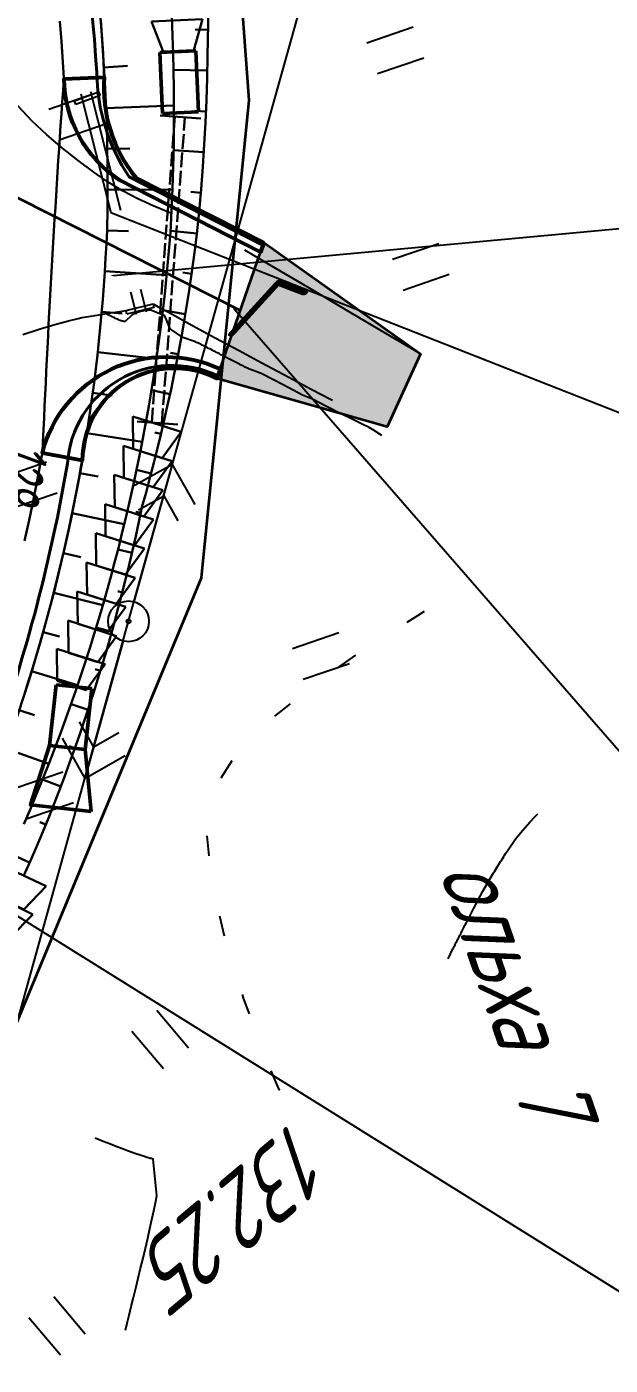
# Model space of a CAD drawing. Header units: millimetres. Extents: x -698 to 8131, y -704 to 4503.
# Drawn here: x 7996.7 to 8025.3, y -396.1 to -330.4 of the extents above; entities that cross this region are included whole.
import ezdxf
from ezdxf import colors
from ezdxf.entities.mleader import LeaderData, LeaderLine
from ezdxf.math import Vec2, Vec3

# ---------------------------------------------------------------- set-up
doc = ezdxf.new("R2010")
doc.units = ezdxf.units.MM
doc.linetypes.add('ACAD_ISO02W100', pattern=[15, 12, -3])
doc.linetypes.add('CONTI', pattern=[0])
for name, color, linetype, lineweight in [('10', 1, 'Continuous', 35), ('Гравий', 30, 'Continuous', 35), ('КОПИЯ_ОСЬ_13_ОТКОСЫ', 7, 'Continuous', 30), ('КОПИЯ_ОСЬ_ГРАНИЦЫ_ПОЛОС', 7, 'Continuous', 30), ('КОПИЯ_ОСЬ_ОТКОСЫ', 7, 'Continuous', 30), ('Огражд-перила', 1, 'ограждение2', 40), ('ОСЬ_ВЕРХ_ПОКРЫТИЯ_ГРАНИЦЫ_ПОЛОС', 7, 'Continuous', 30), ('Ось_примыкания', 1, 'Continuous', 35), ('Площ примыкании', 101, 'Continuous', 30), ('Трубы мет.', 7, 'ACAD_ISO02W100', 30)]:
    doc.layers.add(name, color=color, linetype=linetype, lineweight=lineweight)
for name, color, linetype in [('GOR_BDEFAULT', 212, 'CONTI'), ('NAD_MDEFAULT', 7, 'CONTI'), ('PI_OTDEFAULT', 172, 'CONTI'), ('PI_TTDEFAULT', 5, 'CONTI'), ('SIT_LDEFAULT', 7, 'CONTI'), ('USLZNDEFAULT', 7, 'CONTI'), ('Выноски', 250, 'Continuous'), ('канава', 7, 'Continuous'), ('канавы', 14, 'Continuous'), ('ОСЬ_ВЕРХ_ПОКРЫТИЯ_ПИКЕТЫ', 1, 'Continuous'), ('разметка', 7, 'Continuous')]:
    doc.layers.add(name, color=color, linetype=linetype)
doc.layers.get('КОПИЯ_ОСЬ_ОТКОСЫ').off()
doc.styles.add('eskd', font='isocpeui.ttf', dxfattribs={"width": 1.2})
doc.styles.get("Standard").update_dxf_attribs({"font": 'isocpeui.ttf'})
doc.styles.add('ГОСТ', font='isocpeui.ttf', dxfattribs={"height": 4})
doc.linetypes.add('ограждение2', pattern='A,0.25,-0.1,[132,ltypeshp.shx,S=0.1,R=0,X=-0.1,Y=0],-0.1,1', length=1.45)

# ---------------------------------------------------------------- blocks, each defined once
blk = doc.blocks.new('BL_2011')
at = {"color": 0}
for p, q in [((0, 0), (0, 2.4)), ((1.6, 0), (1.6, 2.4))]:
    blk.add_line(p, q, dxfattribs=at)
blk = doc.blocks.new('BL_26')
at = {"color": 0}
for radius in [1, 0.1]:
    blk.add_circle((0, 0), radius, dxfattribs=at)
blk = doc.blocks.new('сброс')
at = {"layer": 'канавы', "color": 5, "lineweight": 50}
for p, q in [((30, -3.000000000000057), (30, 2.999999999999943)), ((24, 1.759999999999934), (18, 1.759999999999934)), ((24, -1.760000000000048), (24, 1.759999999999934)), ((18, -1.760000000000048), (24, -1.760000000000048))]:
    blk.add_line(p, q, dxfattribs=at)
at = {"layer": 'канавы', "color": 5}
blk.add_line((18, -0.5), (18, 0.5), dxfattribs=at)
at = {"layer": 'канавы', "color": 5, "lineweight": 50}
for points in [[(30, 2.999999999999943), (24, 1.759999999999934)], [(18, -1.760000000000048), (18, 1.759999999999991)], [(24, -1.760000000000048), (30, -3.000000000000057), (30, -3.000000000000057)]]:
    blk.add_lwpolyline(points, dxfattribs=at)
blk = doc.blocks.new('6')
at = {"layer": 'канава', "color": 5, "linetype": 'Continuous', "lineweight": 30}
for p, q in [((-1.5, -1.25), (-1.5, 1.25)), ((0, 0.75), (-1.5, 1.25)), ((0, 0.75), (0, -0.75)), ((0, -0.75), (-1.5, -1.25))]:
    blk.add_line(p, q, dxfattribs=at)
blk = doc.blocks.new('*U54')
at = {"layer": 'КОПИЯ_ОСЬ_13_ОТКОСЫ'}
for points in [[(290.800018310547, -587.493103027344), (290.842926025391, -588.5272216796881), (290.870819091797, -589.376220703125), (290.891723632813, -590.2254638671881), (290.905670166016, -591.0748291015631), (290.912628173828, -591.92431640625), (290.912628173828, -592.773742675781), (290.900665283203, -593.84912109375), (290.877990722656, -594.924255371094), (290.844665527344, -595.9991455078131), (290.797241210938, -597.077697753906), (290.736877441406, -598.157653808594), (290.679840087891, -598.870422363281), (290.617095947266, -599.582763671875), (290.548675537109, -600.2945556640631), (290.474548339844, -601.005798339844), (290.394714355469, -601.716369628906), (290.309204101563, -602.426330566406), (290.217987060547, -603.135559082031), (290.121124267578, -603.843994140625), (290.018585205078, -604.551696777344), (289.910369873047, -605.258544921875), (289.796478271484, -605.9644775390631), (289.676971435547, -606.669494628906), (289.551818847656, -607.37353515625), (289.421020507813, -608.0765380859381), (289.284576416016, -608.778503417969), (289.142547607422, -609.479309082031), (288.925842285156, -610.4940185546881), (288.697296142578, -611.505676269531), (288.532348632813, -612.21630859375), (288.361480712891, -612.925537109375), (288.184783935547, -613.633361816406), (288.002197265625, -614.339660644531), (287.813781738281, -615.04443359375), (287.619537353516, -615.747619628906), (287.419494628906, -616.44921875), (287.213623046875, -617.149108886719), (287.001983642578, -617.847229003906), (286.784576416016, -618.543640136719), (286.561401367188, -619.238220214844), (286.332458496094, -619.930908203125), (286.097808837891, -620.621643066406), (285.857452392578, -621.3104248046881), (285.611389160156, -621.997253417969), (285.359680175781, -622.681945800781), (285.102264404297, -623.364562988281), (284.804565429688, -624.133361816406), (284.499664306641, -624.8992919921881), (284.187561035156, -625.662353515625), (283.868347167969, -626.4224853515631), (283.5419921875, -627.1795654296881)], [(292.629150390625, -586.310607910156), (292.56103515625, -589.485290527344), (292.536285400391, -590.573059082031), (292.501586914063, -591.6605224609381), (292.456909179688, -592.747619628906), (292.397521972656, -593.840026855469), (292.327392578125, -594.931823730469), (292.246459960938, -596.0228271484381), (292.151184082031, -597.116516113281), (292.042785644531, -598.210876464844), (291.954254150391, -598.909729003906), (291.860229492188, -599.607849121094), (291.760711669922, -600.30517578125), (291.655731201172, -601.001708984375), (291.545227050781, -601.697448730469), (291.429290771484, -602.392272949219), (291.307861328125, -603.086120605469), (291.180969238281, -603.778991699219), (291.048645019531, -604.470886230469), (290.910888671875, -605.161682128906), (290.767669677734, -605.8514404296881), (290.619049072266, -606.539978027344), (290.454040527344, -607.271667480469), (290.283111572266, -608.001953125), (290.106292724609, -608.730895996094), (289.923583984375, -609.458312988281), (289.734954833984, -610.184265136719), (289.540466308594, -610.908630371094), (289.340118408203, -611.6314697265631), (289.191467285156, -612.3409423828131), (289.037048339844, -613.049255371094), (288.876861572266, -613.7562255859381), (288.710906982422, -614.4619140625), (288.539215087891, -615.166198730469), (288.361755371094, -615.869079589844), (288.178619384766, -616.570495605469), (287.98974609375, -617.270324707031), (287.795166015625, -617.968688964844), (287.594909667969, -618.6654052734381), (287.388977050781, -619.360412597656), (287.177368164063, -620.053771972656), (286.960144042969, -620.745422363281), (286.737274169922, -621.4351806640631), (286.5087890625, -622.1231689453131), (286.274688720703, -622.809265136719), (286.035034179688, -623.493408203125), (285.789794921875, -624.175598144531), (285.538970947266, -624.855773925781), (285.282653808594, -625.5338134765631), (285.020812988281, -626.2098388671881), (284.753448486328, -626.883605957031), (284.480590820313, -627.555236816406), (284.167785644531, -628.2838134765631), (283.848480224609, -629.009582519531), (283.522705078125, -629.732482910156)], [(292.58837890625, -588.2105712890631), (291.957122802734, -588.197021484375)], [(292.545654296875, -590.210144042969), (290.890563964844, -590.169921875)], [(292.480285644531, -592.209045410156), (291.928894042969, -592.186340332031)], [(292.375213623047, -594.206298828125), (290.896057128906, -594.113708496094)], [(292.230926513672, -596.201171875), (291.73876953125, -596.1583251953131)], [(292.044616699219, -598.192443847656), (290.742126464844, -598.0634765625)], [(291.779754638672, -600.1748046875), (291.347991943359, -600.112121582031)], [(291.470245361328, -602.150634765625), (290.365417480469, -601.964904785156)], [(291.116638183594, -604.119140625), (290.749847412109, -604.049011230469)], [(290.719146728516, -606.079162597656), (289.809753417969, -605.8841552734381)], [(290.275817871094, -608.0325927734381), (289.974273681641, -607.960632324219)], [(289.790557861328, -609.9727783203131), (289.077026367188, -609.7861328125)], [(289.282989501953, -611.907531738281), (289.042327880859, -611.857360839844)], [(288.852691650391, -613.860656738281), (288.167419433594, -613.701599121094)], [(288.378540039063, -615.8035888671881), (288.1513671875, -615.7454833984381)], [(287.86083984375, -617.735412597656), (287.101196289063, -617.522644042969)], [(287.2998046875, -619.655029296875), (287.048248291016, -619.578430175781)], [(286.695770263672, -621.561584472656), (285.865325927734, -621.2882080078131)], [(286.048980712891, -623.4541015625), (285.774291992188, -623.356750488281)], [(285.359771728516, -625.33154296875), (284.462707519531, -624.99072265625)], [(284.628540039063, -627.193054199219), (284.332153320313, -627.07275390625)], [(283.829193115234, -629.0528564453131), (282.891845703125, -628.634826660156)]]:
    blk.add_lwpolyline(points, dxfattribs=at)

msp = doc.modelspace()

# ---------------------------------------------------------------- hatches: boundary and pattern name
at = {"layer": 'Гравий', "ltscale": 7}
h = msp.add_hatch(color=256, dxfattribs=at)
h.dxf.hatch_style = 1
h.paths.add_polyline_path([(8010.614690720677, -342.6428678267116), (8008.325793242306, -341.0145796200673), (8007.170807137465, -344.3517520314495)])
h = msp.add_hatch(color=256, dxfattribs=at)
h.dxf.hatch_style = 1
h.paths.add_polyline_path([(8010.614690720444, -342.6428678267116), (8007.170204674059, -344.3520509794766), (8015.196094176606, -348.27294947565), (8016.00903161102, -346.4803230835537)])
h.paths.add_polyline_path([(8007.170204674059, -344.3520509794766), (8007.170200039216, -344.3520532789121), (8006.014644430359, -347.6894183706904), (8014.383156741815, -350.0655758686776), (8015.196094176606, -348.27294947565)])

# ---------------------------------------------------------------- linework, layer by layer
at = {"linetype": 'Continuous'}
msp.add_line((8051.204398555032, -408.3351605095381), (7920.356751465986, -326.7670596063549), dxfattribs=at)
msp.add_lwpolyline([(8000.819031610494, -339.5503220826799), (8049.718390203072, -358.777723471489)], dxfattribs=at)
at = {"layer": '10'}
for points in [[(7777.274975049475, -561.3824110588471), (7779.234975049903, -563.9224110588843), (7804.99497504968, -544.2024110591451), (7801.734975049903, -540.0624110594804), (7827.924975049847, -519.3424110588098), (7830.074975049754, -522.1424110595549), (7880.364975049792, -480.1124110592941), (7888.764975049698, -477.3624110592941), (7981.264975049698, -400.2424110591824), (7996.104975049549, -379.5324110592196), (8005.274975049475, -357.4724110596294), (8007.614975049792, -334.0424110589961), (8006.054975049736, -312.9524110591451), (7993.63497504981, -264.5024110589588)], [(7801.734975049903, -540.0624110594804), (7827.924975049847, -519.3424110588098), (7830.074975049754, -522.1424110595549), (7880.364975049792, -480.1124110592941), (7888.764975049698, -477.3624110592941), (7981.264975049698, -400.2424110591824), (7996.104975049549, -379.5324110592196), (8005.274975049475, -357.4724110596294), (8007.614975049792, -334.0424110589961), (8006.054975049736, -312.9524110591451)]]:
    msp.add_lwpolyline(points, dxfattribs=at)
at = {"layer": 'GOR_BDEFAULT', "color": 212, "flags": 128}
for points, elevation in [([(8001.869031611064, -344.5703270834351), (8001.519031611029, -344.8903260834927), (8001.48903161106, -344.8903260834927), (8001.449031611022, -344.8903260834927), (8001.409031611043, -344.8803240832353), (8001.369031611064, -344.870322082978), (8001.319031611076, -344.8603270834724), (8001.279031611039, -344.8403230829576), (8001.22903161105, -344.8203270834351), (8001.179031611062, -344.8003220826799), (8001.139031611025, -344.7803260831574), (8001.089031611036, -344.7603210833336), (8001.049031611057, -344.7403250828797), (8000.999031611069, -344.7203280831168), (8000.959031611032, -344.7003240835334), (8000.919031611053, -344.6803270828391), (8000.889031611025, -344.6703250825817), (8000.689031611071, -344.5703270834351), (8000.619031611064, -344.5203230835909)], 134), ([(8002.779031611039, -344.3403230829576), (8002.709031611032, -344.3403230829576), (8002.649031611034, -344.3403230829576), (8002.579031611027, -344.350325083215), (8002.50903161102, -344.3603270834724), (8002.439031611071, -344.370322082978), (8002.379031611074, -344.3803240832353), (8002.309031611067, -344.3903260834927), (8002.249031611069, -344.4103230832557), (8002.179031611062, -344.4303270828391), (8002.119031611064, -344.4503240835334), (8002.069031611076, -344.4703280831168), (8002.00903161102, -344.4903250828797), (8001.959031611032, -344.5203230835909), (8001.919031611053, -344.5403280834148), (8001.869031611064, -344.5703270834351)], 134), ([(8002.779031611039, -344.3403230829576), (8002.709031611032, -344.3403230829576), (8002.649031611034, -344.3403230829576), (8002.579031611027, -344.350325083215), (8002.50903161102, -344.3603270834724), (8002.439031611071, -344.370322082978), (8002.379031611074, -344.3803240832353), (8002.309031611067, -344.3903260834927), (8002.249031611069, -344.4103230832557), (8002.179031611062, -344.4303270828391), (8002.119031611064, -344.4503240835334), (8002.069031611076, -344.4703280831168), (8002.00903161102, -344.4903250828797), (8001.959031611032, -344.5203230835909), (8001.919031611053, -344.5403280834148), (8001.869031611064, -344.5703270834351)], 134), ([(8014.119031611064, -350.4903250828797), (8013.749031611069, -350.2403250828797), (8013.48903161106, -350.0903230829576), (8013.159031611043, -349.9303270828391), (8012.929031611062, -349.8103240829373), (8012.459031611032, -349.5803290827612), (8012.069031611076, -349.4003280837501), (8011.409031611043, -349.0603240829373), (8010.709031611032, -348.7003240835334), (8010.22903161105, -348.5003270831371), (8009.549031611057, -348.1503280837501), (8008.859031611055, -347.7803260831574), (8008.199031611022, -347.4503240835334), (8007.669031611053, -347.2503270831371), (8007.629031611074, -347.2303230835537), (8007.579031611027, -347.2003240835334), (8007.529031611039, -347.1803270828391), (8007.47903161105, -347.1603230832557), (8007.419031611053, -347.1303240832353), (8007.369031611064, -347.100325083215), (8007.309031611067, -347.0703270834351), (8007.249031611069, -347.0503220826799), (8007.189031611071, -347.0203230835909), (8007.129031611074, -346.9803230835537), (8007.069031611076, -346.9503240835334), (8006.999031611069, -346.9203250825817), (8006.939031611071, -346.8903260834927), (8006.869031611064, -346.850325083215), (8006.809031611067, -346.8203270834351), (8006.73903161106, -346.7903280834148), (8006.679031611062, -346.7503270831371), (8006.609031611055, -346.7203280831168), (8006.549031611057, -346.690322083276), (8006.47903161105, -346.6503280837501), (8006.409031611043, -346.620322082978), (8006.349031611046, -346.5803290827612), (8006.279031611039, -346.5503220826799), (8006.209031611032, -346.5203230835909), (8006.149031611034, -346.4803230835537), (8006.079031611027, -346.4503240835334), (8006.00903161102, -346.4103230832557), (8005.949031611022, -346.3803240832353), (8005.879031611074, -346.3403230829576), (8005.819031611076, -346.3103240829373), (8005.749031611069, -346.2703230835909), (8005.679031611062, -346.2403250828797), (8005.619031611064, -346.2103260828594), (8005.549031611057, -346.1703250825817), (8005.48903161106, -346.1403260834927), (8005.429031611062, -346.1103270834724), (8005.369031611064, -346.0803290827612), (8005.309031611067, -346.0503220826799), (8005.249031611069, -346.0203230835909), (8005.189031611071, -345.9903250828797), (8005.129031611074, -345.9603260828594), (8005.079031611027, -345.940322083276), (8005.029031611039, -345.9203250825817), (8004.97903161105, -345.8903260834927), (8004.929031611062, -345.870322082978), (8004.349031611046, -345.6703250825817), (8003.72903161105, -345.2503270831371), (8003.469031611041, -344.6103270834724), (8002.779031611039, -344.3403230829576)], 134), ([(8020.279031611039, -370.8603270834724), (8020.689031611071, -370.2603210833336), (8021.039031611048, -369.8403230829576), (8021.379031611074, -369.4503240835334), (8021.649031611034, -369.1703250825817), (8021.769031611029, -369.0503220826799)], 132), ([(8019.549031611057, -372.0203230835909), (8019.599031611046, -371.940322083276), (8019.639031611025, -371.870322082978), (8019.689031611071, -371.7903280834148), (8019.73903161106, -371.7103260828594), (8019.789031611048, -371.6303240832353), (8019.839031611036, -371.5503220826799), (8019.889031611025, -371.4603260828594), (8019.939031611071, -371.3803240832353), (8019.999031611069, -371.3003220826799), (8020.049031611057, -371.2203280831168), (8020.099031611046, -371.1403260834927), (8020.139031611025, -371.0703270834351), (8020.189031611071, -370.9903250828797), (8020.22903161105, -370.9203250825817), (8020.279031611039, -370.8603270834724)], 132), ([(8019.549031611057, -372.0203230835909), (8019.599031611046, -371.940322083276), (8019.639031611025, -371.870322082978), (8019.689031611071, -371.7903280834148), (8019.73903161106, -371.7103260828594), (8019.789031611048, -371.6303240832353), (8019.839031611036, -371.5503220826799), (8019.889031611025, -371.4603260828594), (8019.939031611071, -371.3803240832353), (8019.999031611069, -371.3003220826799), (8020.049031611057, -371.2203280831168), (8020.099031611046, -371.1403260834927), (8020.139031611025, -371.0703270834351), (8020.189031611071, -370.9903250828797), (8020.22903161105, -370.9203250825817), (8020.279031611039, -370.8603270834724)], 132), ([(8017.369031611064, -376.1603230832557), (8017.609031611055, -375.6703250825817), (8017.639031611025, -375.620322082978), (8017.669031611053, -375.5603240829373), (8017.699031611022, -375.5103210833336), (8017.719031611041, -375.4503240835334), (8017.749031611069, -375.3903260834927), (8017.789031611048, -375.3303290827612), (8017.819031611076, -375.2703230835909), (8017.849031611046, -375.2003240835334), (8017.879031611074, -375.1403260834927), (8017.919031611053, -375.0703270834351), (8017.949031611022, -375.0003270831371), (8017.98903161106, -374.9303270828391), (8018.019031611029, -374.8603270834724), (8018.059031611067, -374.7903280834148), (8018.089031611036, -374.7203280831168), (8018.129031611074, -374.6503280837501), (8018.159031611043, -374.5803290827612), (8018.199031611022, -374.5103210833336), (8018.22903161105, -374.4503240835334), (8018.269031611029, -374.3803240832353), (8018.309031611067, -374.3103240829373), (8018.339031611036, -374.2403250828797), (8018.379031611074, -374.1703250825817), (8018.409031611043, -374.100325083215), (8018.449031611022, -374.0303260831574), (8018.47903161105, -373.9603260828594), (8018.519031611029, -373.9003280837501), (8018.549031611057, -373.8303290827612), (8018.579031611027, -373.7703230835909), (8018.619031611064, -373.7003240835334), (8019.079031611027, -372.8403230829576), (8019.549031611057, -372.0203230835909)], 132), ([(8001.539031611048, -394.3803240832353), (8001.619031611064, -394.0303260831574), (8001.719031611041, -393.6403260834927), (8001.819031611076, -393.2203280831168), (8001.929031611062, -392.7703230835909), (8002.049031611057, -392.3103240829373), (8002.159031611043, -391.8203270834351), (8002.279031611039, -391.3303290827612), (8002.399031611034, -390.8403230829576), (8002.519031611029, -390.350325083215), (8002.629031611074, -389.8603270834724), (8002.72903161105, -389.3903260834927), (8002.829031611027, -388.9503240835334), (8002.929031611062, -388.5203230835909), (8003.00903161102, -388.1303240832353), (8003.079031611027, -387.7803260831574), (8002.889031611025, -385.9803230835537), (8002.819031611076, -385.9603260828594), (8002.749031611069, -385.9503240835334), (8002.669031611053, -385.9203250825817), (8002.579031611027, -385.9003280837501), (8002.469031611041, -385.8603270834724), (8002.349031611046, -385.8203270834351), (8002.209031611032, -385.7803260831574), (8002.039031611048, -385.7203280831168), (8001.859031611055, -385.6503280837501), (8001.639031611025, -385.5703270834351), (8001.389031611025, -385.4803230835537), (8001.109031611055, -385.3803240832353), (8000.799031611057, -385.2503270831371), (8000.449031611022, -385.120322082978), (8000.049031611057, -384.9603260828594)], 132)]:
    msp.add_lwpolyline(points, dxfattribs=dict(at, elevation=elevation))
at = {"layer": 'PI_TTDEFAULT', "color": 5}
msp.add_point((8009.079031611027, -382.5703270834351, 132.248), dxfattribs=at)
at = {"layer": 'SIT_LDEFAULT', "color": 7}
for p, q in [((8001.689031611071, -359.600325083215), (8019.999031611069, -294.2103260828594)), ((7999.039031611048, -334.0603240829373), (8000.219031611041, -333.6303240832353)), ((7999.109031611055, -334.2403250828797), (7999.039031611048, -334.0603240829373)), ((8000.289031611048, -333.8103240829373), (7999.109031611055, -334.2403250828797)), ((7999.349031611046, -333.7303230835537), (8000.819031611076, -339.5503220826799)), ((7999.829031611027, -333.6103270834724), (8001.299031611057, -339.4303270828391)), ((8000.219031611041, -333.6303240832353), (8000.289031611048, -333.8103240829373)), ((7996.949031611022, -335.0403280834148), (7996.25903161102, -334.3103240829373)), ((7997.679031611062, -335.7403250828797), (7996.949031611022, -335.0403280834148)), ((7998.449031611022, -336.3903260834927), (7997.679031611062, -335.7403250828797)), ((7999.219031611041, -337.0003270831371), (7998.449031611022, -336.3903260834927)), ((7999.97903161105, -337.5603240829373), (7999.219031611041, -337.0003270831371)), ((8000.689031611071, -338.0603240829373), (7999.97903161105, -337.5603240829373)), ((8001.399031611034, -338.4803230835537), (8000.689031611071, -338.0503220826799)), ((8002.139031611025, -338.870322082978), (8001.399031611034, -338.4903250828797)), ((8002.899031611034, -339.2203280831168), (8002.139031611025, -338.870322082978)), ((8003.679031611062, -339.5403280834148), (8002.899031611034, -339.2203280831168)), ((8003.819031611076, -339.600325083215), (8003.679031611062, -339.5403280834148)), ((8008.719031611041, -342.1703250825817), (8007.399031611034, -341.4003280837501)), ((8010.649031611034, -343.3003220826799), (8008.719031611041, -342.1703250825817)), ((8002.269031611029, -343.3103240829373), (8002.549031611057, -344.4103230832557)), ((8012.599031611046, -344.4603260828594), (8010.649031611034, -343.3003220826799)), ((8001.569031611076, -344.350325083215), (8002.889031611025, -344.0303260831574)), ((8001.789031611048, -343.4303270828391), (8002.069031611076, -344.5303260831574)), ((8002.889031611025, -344.0303260831574), (8003.149031611034, -344.1703250825817)), ((8002.889031611025, -344.0303260831574), (8002.929031611062, -344.2103260828594)), ((7999.209031611032, -344.7403250828797), (7999.389031611025, -344.7003240835334)), ((7999.389031611025, -344.7003240835334), (7999.50903161102, -344.6803270828391)), ((7999.50903161102, -344.6803270828391), (7999.819031611076, -344.6303240832353)), ((7999.819031611076, -344.6303240832353), (8000.249031611069, -344.5603240829373)), ((8000.249031611069, -344.5603240829373), (8000.709031611032, -344.4903250828797)), ((8000.709031611032, -344.4803230835537), (8001.139031611025, -344.4103230832557)), ((8001.139031611025, -344.4203250825817), (8001.449031611022, -344.370322082978)), ((8001.449031611022, -344.370322082978), (8001.569031611076, -344.350325083215)), ((8001.609031611055, -344.5303260831574), (8001.569031611076, -344.350325083215)), ((8002.929031611062, -344.2103260828594), (8001.609031611055, -344.5303260831574)), ((8003.149031611034, -344.1703250825817), (8003.829031611027, -344.5403280834148)), ((8003.829031611027, -344.5403280834148), (8004.799031611057, -345.0703270834351)), ((8014.319031611076, -345.4803230835537), (8012.599031611046, -344.4603260828594)), ((7996.499031611069, -345.5303260831574), (7997.299031611057, -345.2703230835909)), ((7997.299031611057, -345.2703230835909), (7998.079031611027, -345.0403280834148)), ((7998.079031611027, -345.0403280834148), (7998.749031611069, -344.8603270834724)), ((7998.749031611069, -344.8603270834724), (7999.209031611032, -344.7403250828797)), ((8004.799031611057, -345.0703270834351), (8005.939031611071, -345.690322083276)), ((8005.939031611071, -345.690322083276), (8007.109031611055, -346.3203270834351)), ((8015.539031611048, -346.2003240835334), (8014.319031611076, -345.4803230835537)), ((8007.109031611055, -346.3203270834351), (8008.189031611071, -346.9003280837501)), ((8016.00903161102, -346.4803230835537), (8015.539031611048, -346.2003240835334)), ((8008.189031611071, -346.9003280837501), (8009.029031611039, -347.350325083215)), ((8009.029031611039, -347.350325083215), (8009.799031611057, -347.7603210833336)), ((8009.799031611057, -347.7603210833336), (8010.689031611071, -348.2203280831168)), ((8010.689031611071, -348.2303230835537), (8011.599031611046, -348.7103260828594)), ((8011.599031611046, -348.7003240835334), (8011.699031611022, -348.7503270831371)), ((8003.849031611046, -351.9003280837501), (8001.869031611064, -353.0103210833336)), ((8001.959031611032, -358.6403260834927), (8003.849031611046, -351.9003280837501)), ((8004.959031611032, -353.870322082978), (8003.849031611046, -351.9003280837501)), ((8002.179031611062, -354.1303240832353), (8003.419031611053, -353.440322083276)), ((8003.419031611053, -353.440322083276), (8004.109031611055, -354.6703250825817)), ((8015.879031611074, -359.3103240829373), (8016.209031611032, -359.1103270834724)), ((7983.869031611064, -423.690322083276), (8001.689031611071, -359.600325083215)), ((8015.369031611064, -359.6403260834927), (8015.889031611025, -359.3203270834351)), ((8001.419031611053, -360.5603240829373), (7999.549031611057, -367.3103240829373)), ((8012.029031611039, -361.8303290827612), (8012.849031611046, -361.2603210833336)), ((8008.869031611064, -364.2603210833336), (8009.629031611074, -363.6503280837501)), ((7999.97903161105, -365.7703230835909), (7999.279031611039, -364.5303260831574)), ((7998.429031611062, -365.3403230829576), (7999.549031611057, -367.3103240829373)), ((8001.209031611032, -365.0703270834351), (7999.97903161105, -365.7703230835909)), ((7999.549031611057, -367.3103240829373), (8001.519031611029, -366.190322083276)), ((8006.23903161106, -367.2703230835909), (8006.779031611039, -366.4303270828391)), ((8005.649031611034, -371.1103270834724), (8005.539031611048, -370.120322082978)), ((8006.399031611034, -375.0403280834148), (8006.169031611053, -374.0703270834351)), ((8007.329031611027, -378.0803290827612), (8007.279031611039, -377.9103230832557)), ((8007.619031611064, -378.850325083215), (8007.329031611027, -378.0803290827612)), ((8008.819031611076, -381.9703280831168), (8008.689031611071, -381.6503280837501)), ((8009.079031611027, -382.5703270834351), (8008.819031611076, -381.9703280831168))]:
    msp.add_line(p, q, dxfattribs=at)
at = {"layer": 'Гравий', "linetype": 'Continuous'}
msp.add_lwpolyline([(8008.325793240443, -341.0145796182046), (8016.00903161102, -346.4803230835537), (8014.383156741815, -350.0655758686776), (8006.014644430359, -347.6894183706904)], dxfattribs=at)
at = {"layer": 'канавы', "color": 5, "lineweight": 50}
for p, q in [((8003.22660846239, -331.693934816722), (8003.360207249169, -334.6909585686813)), ((8005.118461183962, -334.6125806140194), (8004.984862397183, -331.6155568620602)), ((8003.360207249169, -334.6909585686813), (8005.118461183962, -334.6125806140194))]:
    msp.add_line(p, q, dxfattribs=at)
msp.add_lwpolyline([(8003.22660846239, -331.693934816722), (8004.984862397183, -331.6155568620602)], dxfattribs=at)
at = {"layer": 'КОПИЯ_ОСЬ_13_ОТКОСЫ'}
for points in [[(8003.804828352431, -329.8678837165648), (8003.847797102431, -330.9020634040648), (8003.875140852431, -331.7511844978148), (8003.896625227431, -332.6003055915648), (8003.910297102431, -333.4494266853148), (8003.917133039931, -334.2990360603148), (8003.917133039931, -335.1486454353148), (8003.905414289931, -336.2238407478148), (8003.882953352431, -337.2990360603148), (8003.849750227431, -338.3737430915648), (8003.801898664931, -339.4523563728148), (8003.741351789931, -340.5324344978148), (8003.684711164931, -341.2453251228148), (8003.622211164931, -341.9577274665648), (8003.552875227431, -342.6691532478148), (8003.479633039931, -343.3805790290648), (8003.399554914931, -344.0910282478148), (8003.313617414931, -344.8009891853148), (8003.222797102431, -345.5104618415648), (8003.126117414931, -346.2189579353148), (8003.023578352431, -346.9264774665648), (8002.915179914931, -347.6335087165648), (8002.800922102431, -348.3390751228148), (8002.681781477431, -349.0441532478148), (8002.556781477431, -349.7482548103148), (8002.425922102431, -350.4513798103148), (8002.289203352431, -351.1530399665648), (8002.147601789931, -351.8542118415648), (8001.930804914931, -352.8688602790648), (8001.702289289931, -353.8805790290648), (8001.537250227431, -354.5910282478148), (8001.366351789931, -355.3005009040648), (8001.189593977431, -356.0080204353148), (8001.006976789931, -356.7145634040648), (8000.818500227431, -357.4191532478148), (8000.624164289931, -358.1222782478148), (8000.423968977431, -358.8239384040648), (8000.217914289931, -359.5236454353148), (8000.006976789931, -360.2218876228148), (7999.789203352431, -360.9181766853148), (7999.566547102431, -361.6130009040648), (7999.337054914931, -362.3053837165648), (7999.102679914931, -362.9963016853148), (7998.862445539931, -363.6852665290648), (7998.616351789931, -364.3717899665648), (7998.364398664931, -365.0568485603148), (7998.106586164931, -365.7394657478148), (7997.809711164931, -366.5080204353148), (7997.504047102431, -367.2741337165648), (7997.192523664931, -368.0373173103148), (7996.873187727431, -368.7970829353148), (7996.547015852431, -369.5544071540648)], [(8000.323383039931, -330.1003055915648), (8000.529437727431, -333.1369266853148), (8000.577289289931, -334.1711063728148), (8000.615375227431, -335.2062626228148), (8000.643695539931, -336.2409305915648), (8000.658343977431, -337.2814579353148), (8000.661273664931, -338.3219852790648), (8000.654437727431, -339.3620243415648), (8000.632953352431, -340.4054813728148), (8000.602679914931, -341.0885868415648), (8000.565570539931, -341.7712040290648), (8000.524554914931, -342.4538212165648), (8000.477679914931, -343.1359501228148), (8000.424945539931, -343.8175907478148), (8000.366351789931, -344.4987430915648), (8000.302875227431, -345.1794071540648), (8000.234515852431, -345.8595829353148), (8000.160297102431, -346.5392704353148), (8000.080218977431, -347.2184696540648), (7999.995258039931, -347.8966923103148), (7999.904437727431, -348.5744266853148), (7999.808734602431, -349.2511844978148), (7999.708148664931, -349.9274540290648), (7999.600726789931, -350.6027469978148), (7999.489398664931, -351.2770634040648), (7999.371234602431, -351.9508915290648), (7999.249164289931, -352.6232548103148), (7999.121234602431, -353.2951298103148), (7998.987445539931, -353.9655399665648), (7998.848773664931, -354.6349735603148), (7998.704242414931, -355.3034305915648), (7998.554828352431, -355.9704227790648), (7998.400531477431, -356.6364384040648), (7998.240375227431, -357.3009891853148), (7998.074359602431, -357.9645634040648), (7997.904437727431, -358.6261844978148), (7997.728656477431, -359.2873173103148), (7997.547015852431, -359.9464969978148), (7997.360492414931, -360.6042118415648), (7997.169086164931, -361.2604618415648), (7996.971820539931, -361.9152469978148), (7996.770648664931, -362.5680790290648), (7996.562640852431, -363.2199344978148)], [(8000.480609602431, -332.4245243415648), (8001.638812727431, -332.3459110603148)], [(8000.587054914931, -334.4215946540648), (8003.917133039931, -334.2907352790648)], [(8000.646625227431, -336.4206180915648), (8001.757953352431, -336.4015751228148)], [(8000.661273664931, -338.4206180915648), (8003.846820539931, -338.4294071540648)], [(8000.632953352431, -340.4201298103148), (8001.693500227431, -340.4640751228148)], [(8000.526508039931, -342.4176884040648), (8003.558734602431, -342.6134891853148)], [(8000.374164289931, -344.4118290290648), (8001.382953352431, -344.5006962165648)], [(8000.175922102431, -346.4015751228148), (8003.052875227431, -346.7228641853148)], [(7999.930804914931, -348.3864384040648), (8000.886859602431, -348.5158329353148)], [(7999.638812727431, -350.3654423103148), (8002.359515852431, -350.7980594978148)], [(7999.301898664931, -352.3366337165648), (8000.205218977431, -352.5016727790648)], [(7998.919086164931, -354.2995243415648), (8001.479633039931, -354.8302860603148)], [(7998.490375227431, -356.2531376228148), (7999.339008039931, -356.4499149665648)], [(7998.015765852431, -358.1960087165648), (8000.426898664931, -358.8141727790648)], [(7997.496234602431, -360.1271610603148), (7998.295062727431, -360.3517704353148)], [(7996.931781477431, -362.0461063728148), (7999.190570539931, -362.7384891853148)], [(7996.323383039931, -363.9508915290648), (7997.070453352431, -364.1994266853148)], [(7995.670062727431, -365.8415165290648), (7997.774554914931, -366.5959110603148)]]:
    msp.add_lwpolyline(points, dxfattribs=at)
at = {"layer": 'КОПИЯ_ОСЬ_ГРАНИЦЫ_ПОЛОС'}
msp.add_lwpolyline([(8008.160708496978, -341.4913615694682), (8001.82951263416, -338.2930315545241, -0.2698733039615411), (7998.529321074302, -333.189634790499), (7998.529321074302, -333.189634790499), (7998.529321074302, -333.189634790499), (7998.469959441738, -332.176285162423), (7998.400419122443, -331.1646903789083), (7998.320997427209, -330.1549233438859)], format="xyb", dxfattribs=at)
at = {"layer": 'Огражд-перила', "ltscale": 7}
for points in [[(8008.277302009947, -341.1546273462886), (8001.72456765107, -337.7968379024828, -0.1475824203370965), (8000.131392989182, -332.6838938052247, 0.04430331731203032), (7996.043203451458, -306.9517547728906), (7996.043203451458, -306.9517547728906), (7996.043203451458, -306.9517547728906), (7996.043203451458, -306.9517547728906), (7992.452699827923, -293.1676391007791), (7988.035377500424, -274.9626938531587), (7984.555151629718, -261.0753042146976), (7977.048301122084, -232.5103209138329), (7964.977514792457, -189.5915833058248), (7954.67091773333, -155.9681485666374), (7939.64229151367, -109.3035652561525), (7929.784426542426, -80.33623420805134), (7914.781846693009, -37.95942171648539), (7896.219604073898, 14.48269403926633), (7889.73544335897, 32.47641559518479)], [(7798.484973637145, -548.9919338886107), (7834.792974652422, -517.911920315441), (7871.793919625305, -486.2630157012904), (7884.845846982198, -475.1133967422361), (7899.266630983146, -462.8177724907587), (7917.673939874387, -447.1355507018457), (7946.850477392078, -422.2710743777866), (7967.041367089832, -405.0782642577256, 0.05107987499252525), (7982.067905108028, -389.374165624235, 0.07988625479015668), (7995.072233874982, -365.6741269993076, 0.04300998183962931), (7998.69315838126, -351.8654629679809, -0.5320016911421663), (8006.06224759999, -347.5519354528228), (8006.06224759999, -347.5519354528228)]]:
    msp.add_lwpolyline(points, format="xyb", dxfattribs=at)
at = {"layer": 'ОСЬ_ВЕРХ_ПОКРЫТИЯ_ГРАНИЦЫ_ПОЛОС'}
for points in [[(8000.316334348832, -330.0184295017684), (8000.396987012171, -331.0475722279812), (8000.44468579455, -331.7443935199121)], [(7999.720210027494, -349.8650629351328), (7999.71998063864, -349.8666279389004), (7999.553864564476, -350.9101238510052), (7999.374895612089, -351.9514923662359), (7999.183100987624, -352.99057517745), (7998.978509846891, -354.027214330476), (7998.761153290941, -355.0612522390152), (7998.531064361528, -356.0925317125807), (7998.288278035607, -357.1208959797809), (7998.032831220587, -358.1461887162591), (7997.764762748518, -359.1682540577317), (7997.484113369885, -360.1869366363103), (7997.190925747933, -361.2020815954024), (7996.885244451774, -362.2135346148575), (7996.567115949691, -363.2211419417004), (7996.23658860244, -364.2247504022384), (7995.893712655137, -365.2242074300016), (7995.538540230473, -366.2193610964755), (7995.171125320214, -367.2100601176212), (7994.791523777289, -368.1961538939217), (7994.399793306997, -369.1774925252835), (7993.995993458686, -370.1539268296624), (7993.580185616176, -371.1253083747292)]]:
    msp.add_lwpolyline(points, dxfattribs=at)
for points in [[(8008.325793239657, -341.0145796182046), (8002.055375094313, -337.8469526812846, -0.1782534853165077), (8000.503320235692, -333.4526043774972), (8000.44468579455, -331.7443935199121), (8000.44468579455, -331.7443935199121)], [(8006.179206618099, -347.2141456127579), (8006.179206618099, -347.2141456127579, 0.4990086725705866), (7997.349738570969, -351.9049599076102), (7997.349738570969, -351.9049599076102), (7997.349738570969, -351.9049599076102), (7997.349738570969, -351.9049599076102), (7997.349738570969, -351.9049599076102), (7997.349738570969, -351.9049599076102), (7997.349738570969, -351.9049599076102), (7997.218599796257, -352.615428446647), (7997.018783244528, -353.6278753213996), (7996.80649918704, -354.6377816571335), (7996.581779894148, -355.64499393091)], [(7999.720095333052, -349.8658454370166, -0.4125749609768408), (8006.014644430359, -347.6894183706904, 2.822204228195364)]]:
    msp.add_lwpolyline(points, format="xyb", dxfattribs=at)
at = {"layer": 'Ось_примыкания', "linetype": 'Continuous'}
for points in [[(8007.170200039274, -344.3520532789121), (7994.994241457132, -338.2011246661136)], [(8006.014644430359, -347.6894183706904), (8008.325793239512, -341.0145796191359)]]:
    msp.add_lwpolyline(points, dxfattribs=at)
at = {"layer": 'Площ примыкании', "linetype": 'Continuous', "lineweight": 30}
msp.add_lwpolyline([(8008.160593658764, -341.4916932339261), (8001.240708505318, -337.9512204088683, -0.2478941918230385), (7998.517170469559, -332.9822144553477, 0.007024402683391682), (7997.464087806342, -351.3473052455524, -0.4709014885063594), (8006.179206618099, -347.2141456127579, -12.15144797267655)], format="xyb", dxfattribs=at)
at = {"layer": 'Площ примыкании', "color": 4, "lineweight": 53, "ltscale": 7}
for points in [[(8008.325793242364, -341.0145796191359), (8008.160708496978, -341.4913615694682), (8001.240708515825, -337.9512204153875, -0.2499438899238657), (7998.529321070286, -332.9834598506282), (8000.484518465664, -332.9048480231727, 0.1907572118798617), (8002.055375094313, -337.8469526812846), (8008.325793241083, -341.0145796182046)], [(8006.179206618273, -347.2141456127579), (8006.014644430359, -347.6894183706904, 0.559671009347444), (7999.417457592373, -351.7038365265767), (7997.459941154686, -351.3473161485458, -0.4704673365809234), (8006.179206618477, -347.2141456118266, 1.352052445410761)]]:
    msp.add_lwpolyline(points, format="xyb", dxfattribs=at)
at = {"layer": 'Трубы мет.', "lineweight": 30, "ltscale": 0.06}
for points in [[(8002.826327858047, -349.8446332745666), (8003.958687736207, -334.8437280821095)], [(8003.324909378329, -349.8822692538092), (8004.45726925742, -334.8813640585581)]]:
    msp.add_lwpolyline(points, dxfattribs=at)
at = {"layer": 'Трубы мет.', "lineweight": 30}
for points in [[(8005.234403435627, -334.9400268894101), (8003.240077352637, -334.7894829845468)], [(8004.102043556535, -349.9409320827986), (8002.107717471683, -349.7903881788666)]]:
    msp.add_lwpolyline(points, dxfattribs=at)

# ---------------------------------------------------------------- block references
at = {"layer": 'USLZNDEFAULT', "color": 7}
for name, p, rotation in [('BL_2011', (8013.389031611025, -331.2203280831168), 289), ('BL_2011', (7997.769031611029, -334.4703280831168), 289), ('BL_2011', (8014.639031611025, -341.8403230829576), 289), ('BL_2011', (7995.399031611034, -352.5603240829373), 289), ('BL_26', (8001.689031611071, -359.600325083215), 289), ('BL_2011', (8009.73461961105, -360.9302480834017), 289), ('BL_2011', (7996.199031611022, -367.7603210833336), 289), ('BL_2011', (8003.399031611034, -381.5603240829373), 40), ('BL_2011', (7998.34112161106, -395.599333083112), 39.98130800000001)]:
    msp.add_blockref(name, p, dxfattribs=dict(at, rotation=rotation))
at = {"layer": 'КОПИЯ_ОСЬ_13_ОТКОСЫ'}
msp.add_blockref('*U54', (7713.004680484582, 257.6252596621921), dxfattribs=at)
at = {"layer": 'КОПИЯ_ОСЬ_ОТКОСЫ'}
for p, rotation in [((8004.142197910163, -331.6115766669104), 272.7521602060063), ((7995.870036080179, -373.420586136956), 244.7671686767916), ((7995.214751712707, -374.7698585333715), 243.7468257656836)]:
    msp.add_blockref('6', p, dxfattribs=dict(at, rotation=rotation))
at = {"layer": 'Ось_примыкания', "rotation": 252.4317606518705}
for p in [(8002.630200418256, -351.3649244269768), (8002.177438222125, -352.7949616264964), (8001.724676025964, -354.2249988269473), (8001.271913829833, -355.6550360273982), (8000.819151633672, -357.0850732269178), (8000.36638943754, -358.5151104273687), (7999.913627241409, -359.9451476278196), (7999.460865045248, -361.3751848273391), (7998.901562603414, -362.7499526746983)]:
    msp.add_blockref('6', p, dxfattribs=at)
at = {"layer": 'разметка', "xscale": 0.4999999999999999, "yscale": 0.4999999999999999, "zscale": 0.4999999999999999, "rotation": 263.8479548065708}
msp.add_blockref('сброс', (7999.972608046772, -353.8570529565627), dxfattribs=at)

# ---------------------------------------------------------------- texts
at = {"layer": 'NAD_MDEFAULT', "color": 7, "style": 'eskd', "oblique": 10, "width": 0.8}
for s, rotation, p in [('Г', 339.02028, (8006.190865611008, -345.4532700831483)), ('ольха 7', 289, (8016.869031611064, -371.8203300832251, -0.5))]:
    msp.add_text(s, height=3.5, rotation=rotation, dxfattribs=at).set_placement(p)
at = {"layer": 'PI_OTDEFAULT', "color": 172, "style": 'eskd', "oblique": 10, "width": 0.8}
msp.add_text('132.25', height=3.5, rotation=220, dxfattribs=at).set_placement((8009.997123611034, -383.8720920829514))
at = {"layer": 'ОСЬ_ВЕРХ_ПОКРЫТИЯ_ПИКЕТЫ', "width": 0.6}
msp.add_text('128', height=2.5, rotation=258.928362281511, dxfattribs=at).set_placement((7995.371406698736, -350.6037113730276))

# ---------------------------------------------------------------- leaders
at = {"layer": 'Выноски', "linetype": 'Continuous'}
ml = msp.add_multileader_mtext('Standard', dxfattribs=at)
ml.set_content('металл. труба, {\\Fgost|c204;%%C} 0,5м, L-15,0м', color=256, style='ГОСТ')
ml.set_leader_properties()
ml.build(insert=Vec2(0, 0))
ml.multileader.update_dxf_attribs({"text_left_attachment_type": 5, "text_right_attachment_type": 5, "dogleg_length": 0, "arrow_head_size": 0.18})
ctx = ml.context
ctx.base_point, ctx.arrow_head_size, ctx.landing_gap_size, ctx.plane_origin, ctx.plane_x_axis, ctx.plane_y_axis = Vec3(8044.552294034851, -338.5795699077139), 0.18, 0, Vec3(8109.23922215634, -441.2815280490036), Vec3(0.8400783637423261, -0.5424650613376092), Vec3(0.5424650613376092, 0.8400783637423261)
ctx.left_attachment, ctx.right_attachment = 5, 5
notes = []
notes.append((ctx, [(1, (1, 1, 0), (8044.552294034851, -338.5795699077139), (0.8400783637423261, -0.5424650613376092), 0, [(0, [(8000.769459325578, -342.6464181475753)], 0, [])])]))
ctx.mtext.insert, ctx.mtext.text_direction, ctx.mtext.rotation, ctx.mtext.flow_direction = Vec3(8047.344108503507, -334.2560786864201), Vec3(0.8400783637423261, -0.5424650613376092), 5.709816645200151, 5
ml = msp.add_multileader_mtext('Standard', dxfattribs=at)
ml.set_content('Граница работа по примыканию', color=256, style='ГОСТ')
ml.set_leader_properties()
ml.build(insert=Vec2(0, 0))
ml.multileader.update_dxf_attribs({"text_left_attachment_type": 5, "text_right_attachment_type": 5, "dogleg_length": 0, "arrow_head_size": 0.18})
ctx = ml.context
ctx.base_point, ctx.char_height, ctx.arrow_head_size, ctx.landing_gap_size, ctx.plane_origin, ctx.plane_x_axis, ctx.plane_y_axis = Vec3(8039.220104543017, -381.401898057055), 5, 0.18, 0, Vec3(8085.450707665635, -471.5745768703932), Vec3(0.8290375725452117, -0.5591929034853202), Vec3(0.5591929034853202, 0.8290375725452117)
ctx.left_attachment, ctx.right_attachment = 5, 5
notes.append((ctx, [(0, (1, 1, 0), (8039.220104543017, -381.401898057055), (0.8290375725452119, -0.5591929034853204), 0, [(0, [(8006.747638169434, -344.1385877121652)], 0, [])])]))
ctx.mtext.insert, ctx.mtext.text_direction, ctx.mtext.rotation, ctx.mtext.flow_direction = Vec3(8042.817485623344, -376.0685612790699), Vec3(0.8290375725452117, -0.5591929034853202), 5.689773361483935, 5
for ctx, leaders in notes:
    for number, flags, end, landing, length, lines in leaders:
        leader = LeaderData()
        leader.index, (leader.has_last_leader_line, leader.has_dogleg_vector, leader.attachment_direction) = number, flags
        leader.last_leader_point, leader.dogleg_vector, leader.dogleg_length = Vec3(end), Vec3(landing), length
        for number, points, colour, breaks in lines:
            line = LeaderLine()
            line.index, line.vertices, line.color, line.breaks = number, Vec3.list(points), colors.encode_raw_color(colour), breaks
            leader.lines.append(line)
        ctx.leaders.append(leader)

doc.saveas('drawing.dxf')
